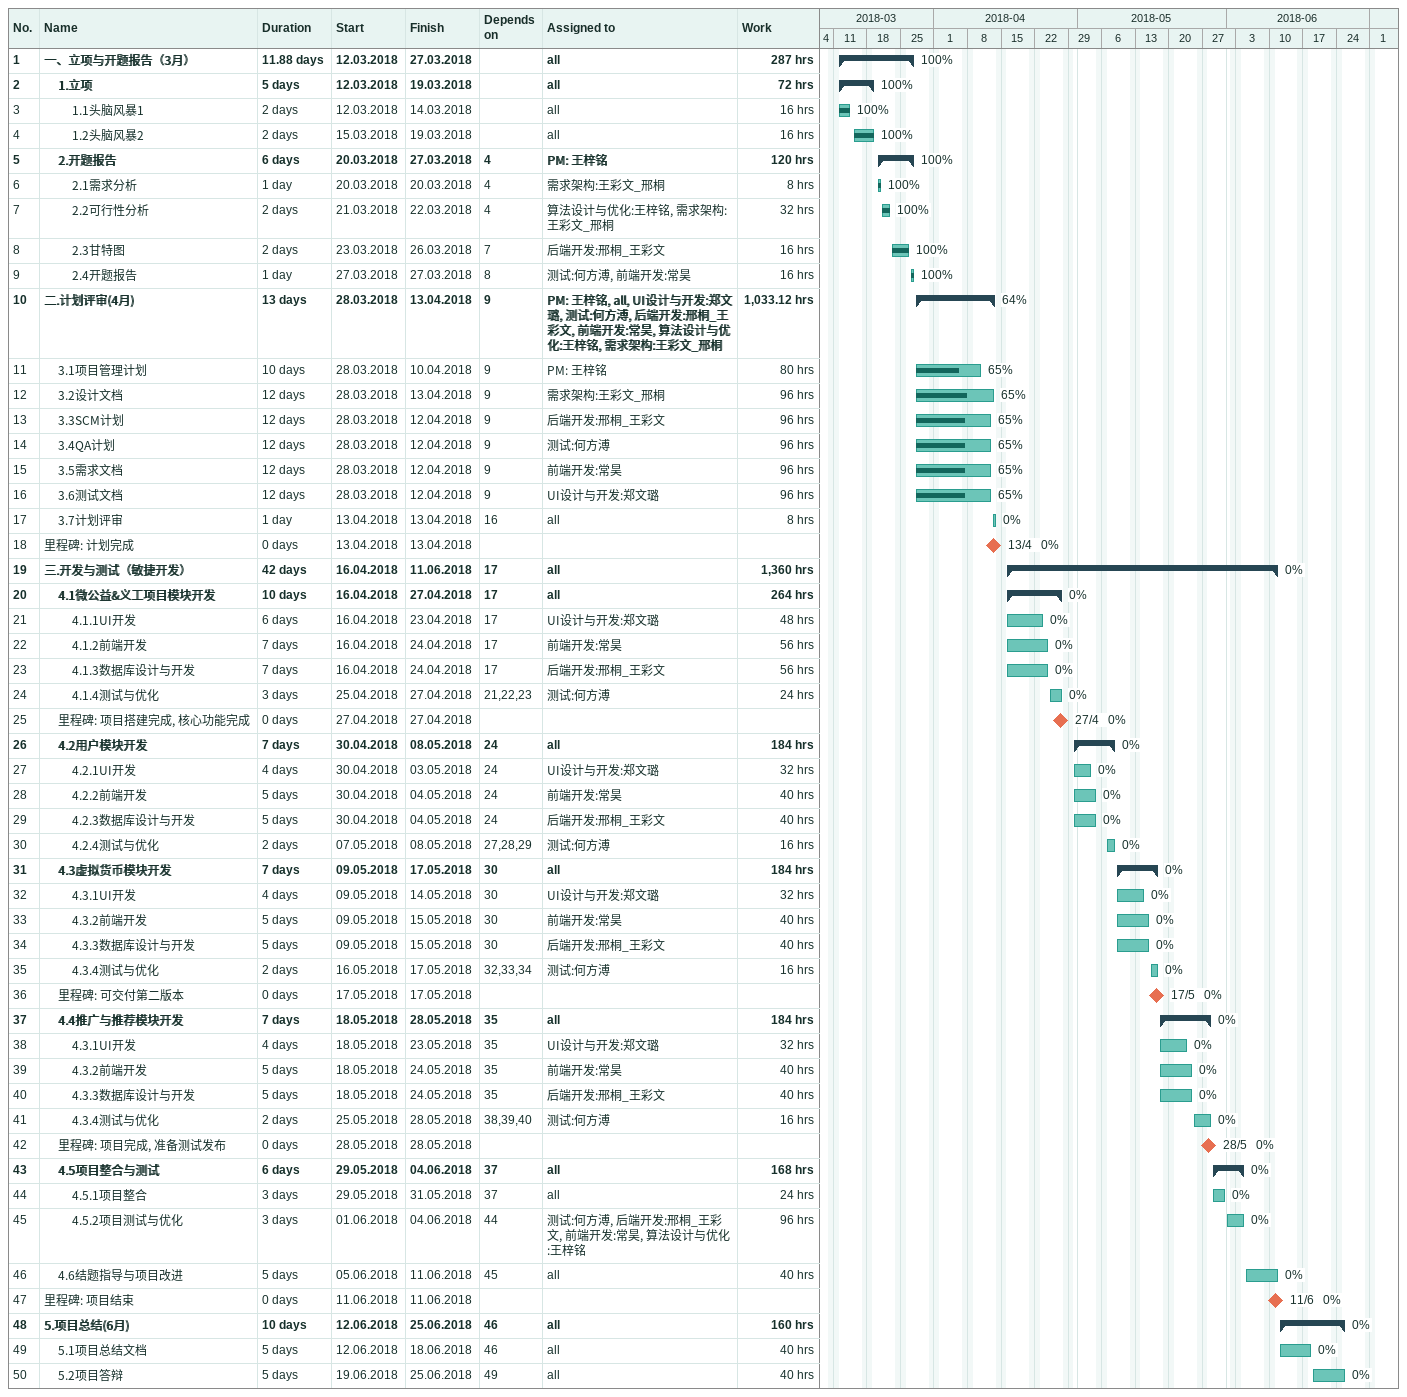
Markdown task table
| ID | Level | Task | Duration | Start | Finish | Predecessors | Resources | % complete | Work (h) |
|---|---|---|---|---|---|---|---|---|---|
| 1 | 1 | **一、立项与开题报告（3月）** | 11.88d | 2018-03-12 | 2018-03-27 |  | all | 100 | 287 |
| 2 | 2 | **1.立项** | 5d | 2018-03-12 | 2018-03-19 |  | all | 100 | 72 |
| 3 | 3 | 1.1头脑风暴1 | 2d | 2018-03-12 | 2018-03-14 |  | all | 100 | 16 |
| 4 | 3 | 1.2头脑风暴2 | 2d | 2018-03-15 | 2018-03-19 |  | all | 100 | 16 |
| 5 | 2 | **2.开题报告** | 6d | 2018-03-20 | 2018-03-27 | 4 | PM: 王梓铭 | 100 | 120 |
| 6 | 3 | 2.1需求分析 | 1d | 2018-03-20 | 2018-03-20 | 4 | 需求架构:王彩文_邢桐 | 100 | 8 |
| 7 | 3 | 2.2可行性分析 | 2d | 2018-03-21 | 2018-03-22 | 4 | 算法设计与优化:王梓铭, 需求架构:王彩文_邢桐 | 100 | 32 |
| 8 | 3 | 2.3甘特图 | 2d | 2018-03-23 | 2018-03-26 | 7 | 后端开发:邢桐_王彩文 | 100 | 16 |
| 9 | 3 | 2.4开题报告 | 1d | 2018-03-27 | 2018-03-27 | 8 | 测试:何方溥, 前端开发:常昊 | 100 | 16 |
| 10 | 1 | **二.计划评审(4月)** | 13d | 2018-03-28 | 2018-04-13 | 9 | PM: 王梓铭, all, UI设计与开发:郑文璐, 测试:何方溥, 后端开发:邢桐_王彩文, 前端开发:常昊, 算法设计与优化:王梓铭, 需求架构:王彩文_邢桐 | 64 | 1033.12 |
| 11 | 2 | 3.1项目管理计划 | 10d | 2018-03-28 | 2018-04-10 | 9 | PM: 王梓铭 | 65 | 80 |
| 12 | 2 | 3.2设计文档 | 12d | 2018-03-28 | 2018-04-13 | 9 | 需求架构:王彩文_邢桐 | 65 | 96 |
| 13 | 2 | 3.3SCM计划 | 12d | 2018-03-28 | 2018-04-12 | 9 | 后端开发:邢桐_王彩文 | 65 | 96 |
| 14 | 2 | 3.4QA计划 | 12d | 2018-03-28 | 2018-04-12 | 9 | 测试:何方溥 | 65 | 96 |
| 15 | 2 | 3.5需求文档 | 12d | 2018-03-28 | 2018-04-12 | 9 | 前端开发:常昊 | 65 | 96 |
| 16 | 2 | 3.6测试文档 | 12d | 2018-03-28 | 2018-04-12 | 9 | UI设计与开发:郑文璐 | 65 | 96 |
| 17 | 2 | 3.7计划评审 | 1d | 2018-04-13 | 2018-04-13 | 16 | all | 0 | 8 |
| 18 | 1 | 里程碑: 计划完成 | 0d | 2018-04-13 | 2018-04-13 |  |  | 0 |  |
| 19 | 1 | **三.开发与测试（敏捷开发）** | 42d | 2018-04-16 | 2018-06-11 | 17 | all | 0 | 1360 |
| 20 | 2 | **4.1微公益&义工项目模块开发** | 10d | 2018-04-16 | 2018-04-27 | 17 | all | 0 | 264 |
| 21 | 3 | 4.1.1UI开发 | 6d | 2018-04-16 | 2018-04-23 | 17 | UI设计与开发:郑文璐 | 0 | 48 |
| 22 | 3 | 4.1.2前端开发 | 7d | 2018-04-16 | 2018-04-24 | 17 | 前端开发:常昊 | 0 | 56 |
| 23 | 3 | 4.1.3数据库设计与开发 | 7d | 2018-04-16 | 2018-04-24 | 17 | 后端开发:邢桐_王彩文 | 0 | 56 |
| 24 | 3 | 4.1.4测试与优化 | 3d | 2018-04-25 | 2018-04-27 | 21, 22, 23 | 测试:何方溥 | 0 | 24 |
| 25 | 2 | 里程碑: 项目搭建完成, 核心功能完成 | 0d | 2018-04-27 | 2018-04-27 |  |  | 0 |  |
| 26 | 2 | **4.2用户模块开发** | 7d | 2018-04-30 | 2018-05-08 | 24 | all | 0 | 184 |
| 27 | 3 | 4.2.1UI开发 | 4d | 2018-04-30 | 2018-05-03 | 24 | UI设计与开发:郑文璐 | 0 | 32 |
| 28 | 3 | 4.2.2前端开发 | 5d | 2018-04-30 | 2018-05-04 | 24 | 前端开发:常昊 | 0 | 40 |
| 29 | 3 | 4.2.3数据库设计与开发 | 5d | 2018-04-30 | 2018-05-04 | 24 | 后端开发:邢桐_王彩文 | 0 | 40 |
| 30 | 3 | 4.2.4测试与优化 | 2d | 2018-05-07 | 2018-05-08 | 27, 28, 29 | 测试:何方溥 | 0 | 16 |
| 31 | 2 | **4.3虚拟货币模块开发** | 7d | 2018-05-09 | 2018-05-17 | 30 | all | 0 | 184 |
| 32 | 3 | 4.3.1UI开发 | 4d | 2018-05-09 | 2018-05-14 | 30 | UI设计与开发:郑文璐 | 0 | 32 |
| 33 | 3 | 4.3.2前端开发 | 5d | 2018-05-09 | 2018-05-15 | 30 | 前端开发:常昊 | 0 | 40 |
| 34 | 3 | 4.3.3数据库设计与开发 | 5d | 2018-05-09 | 2018-05-15 | 30 | 后端开发:邢桐_王彩文 | 0 | 40 |
| 35 | 3 | 4.3.4测试与优化 | 2d | 2018-05-16 | 2018-05-17 | 32, 33, 34 | 测试:何方溥 | 0 | 16 |
| 36 | 2 | 里程碑: 可交付第二版本 | 0d | 2018-05-17 | 2018-05-17 |  |  | 0 |  |
| 37 | 2 | **4.4推广与推荐模块开发** | 7d | 2018-05-18 | 2018-05-28 | 35 | all | 0 | 184 |
| 38 | 3 | 4.3.1UI开发 | 4d | 2018-05-18 | 2018-05-23 | 35 | UI设计与开发:郑文璐 | 0 | 32 |
| 39 | 3 | 4.3.2前端开发 | 5d | 2018-05-18 | 2018-05-24 | 35 | 前端开发:常昊 | 0 | 40 |
| 40 | 3 | 4.3.3数据库设计与开发 | 5d | 2018-05-18 | 2018-05-24 | 35 | 后端开发:邢桐_王彩文 | 0 | 40 |
| 41 | 3 | 4.3.4测试与优化 | 2d | 2018-05-25 | 2018-05-28 | 38, 39, 40 | 测试:何方溥 | 0 | 16 |
| 42 | 2 | 里程碑: 项目完成, 准备测试发布 | 0d | 2018-05-28 | 2018-05-28 |  |  | 0 |  |
| 43 | 2 | **4.5项目整合与测试** | 6d | 2018-05-29 | 2018-06-04 | 37 | all | 0 | 168 |
| 44 | 3 | 4.5.1项目整合 | 3d | 2018-05-29 | 2018-05-31 | 37 | all | 0 | 24 |
| 45 | 3 | 4.5.2项目测试与优化 | 3d | 2018-06-01 | 2018-06-04 | 44 | 测试:何方溥, 后端开发:邢桐_王彩文, 前端开发:常昊, 算法设计与优化:王梓铭 | 0 | 96 |
| 46 | 2 | 4.6结题指导与项目改进 | 5d | 2018-06-05 | 2018-06-11 | 45 | all | 0 | 40 |
| 47 | 1 | 里程碑: 项目结束 | 0d | 2018-06-11 | 2018-06-11 |  |  | 0 |  |
| 48 | 1 | **5.项目总结(6月)** | 10d | 2018-06-12 | 2018-06-25 | 46 | all | 0 | 160 |
| 49 | 2 | 5.1项目总结文档 | 5d | 2018-06-12 | 2018-06-18 | 46 | all | 0 | 40 |
| 50 | 2 | 5.2项目答辩 | 5d | 2018-06-19 | 2018-06-25 | 49 | all | 0 | 40 |
